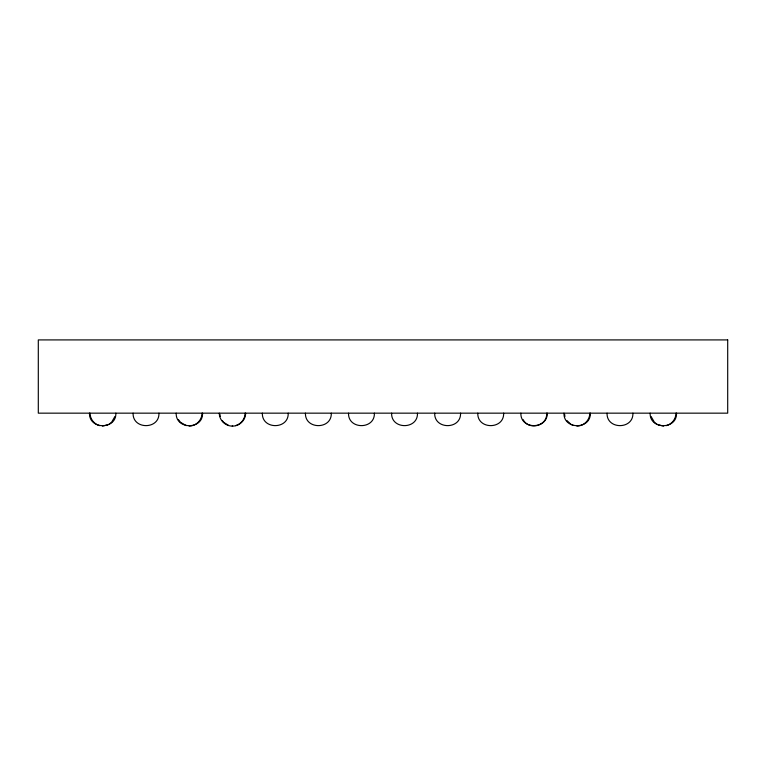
<?xml version="1.0" encoding="UTF-8"?>
<svg xmlns="http://www.w3.org/2000/svg" width="766" height="766" viewBox="0 0 766 766"><rect width="100%" height="100%" fill="white"/><g stroke="black" fill="none" stroke-linecap="round" stroke-linejoin="round"><path stroke-width="1.15" d="M115.858 413.161C116.451 429.86 88.904 429.85 89.488 413.161M158.945 413.161C159.577 429.764 132.461 429.764 133.093 413.161M202.032 413.161C202.08 420.084 196.029 426.135 189.106 426.088M202.55 413.161C203.134 429.86 175.586 429.85 176.18 413.161M245.12 413.161C245.091 418.878 241.051 424.134 235.545 425.647M245.637 413.161C245.685 420.275 239.298 426.394 232.194 426.088M288.207 413.161C288.839 429.764 261.723 429.764 262.355 413.161M331.295 413.161C331.927 429.764 304.811 429.764 305.442 413.161M374.382 413.161C375.014 429.764 347.898 429.764 348.53 413.161M417.47 413.161C418.102 429.764 390.986 429.764 391.618 413.161M460.558 413.161C461.189 429.764 434.073 429.764 434.705 413.161M503.645 413.161C504.277 429.764 477.161 429.764 477.793 413.161M546.732 413.161C547.364 429.764 520.248 429.764 520.88 413.161M547.25 413.161C547.814 425.867 528.98 430.913 523.121 419.624M589.82 413.161C589.868 420.084 583.816 426.135 576.894 426.088M590.337 413.161C590.921 429.86 563.374 429.85 563.967 413.161M632.908 413.161C633.539 429.764 606.423 429.764 607.055 413.161M675.995 413.161C675.966 418.878 671.926 424.134 666.42 425.647M676.512 413.161C677.096 429.85 649.549 429.86 650.143 413.161M114.91 416.503L111.568 422.305L108.887 424.354M107.853 424.785L102.424 426.088M663.576 426.088L658.147 424.785M232.701 426.088C225.597 426.394 219.21 420.275 219.268 413.161M573.016 425.216L570.938 424.354L566.888 420.515M228.316 425.216L223.557 422.305L222.188 420.515M186.272 425.647L180.47 422.305L178.421 419.624M99.58 425.647C94.074 424.134 90.034 418.878 90.005 413.161M657.113 424.354L654.432 422.305L651.09 416.503M564.619 414.272L564.915 416.503M219.919 414.272L220.215 416.503M727.7 339.913L38.3 339.913L38.3 413.161L727.7 413.161L727.7 339.913"/></g></svg>
